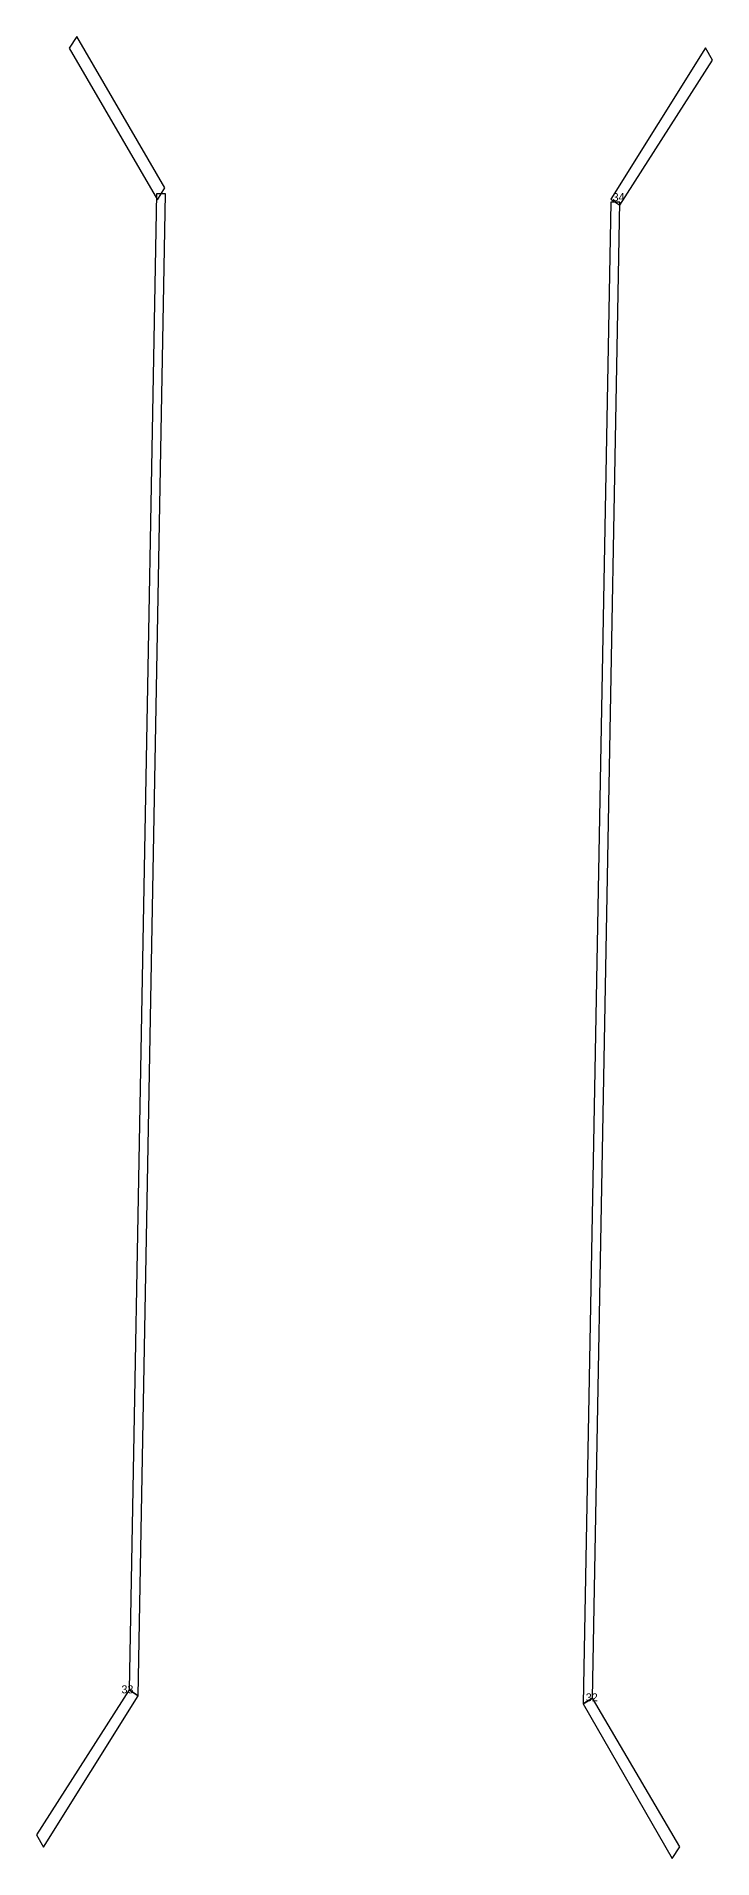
# Model space of a CAD drawing. Extents: x 550815 to 552079, y 1838416 to 1840178.
# Drawn here: x 550949.69 to 550966.58, y 1838544.69 to 1838590.24 of the extents above; entities that cross this region are included whole.
import ezdxf

# ---------------------------------------------------------------- set-up
doc = ezdxf.new("R2010")
doc.units = 0
for name, color, linetype in [('Level 12', 7, 'Continuous'), ('Level 27', 7, 'Continuous'), ('Level 7', 7, 'Continuous')]:
    doc.layers.add(name, color=color, linetype=linetype)

msp = doc.modelspace()

# ---------------------------------------------------------------- linework, layer by layer
at = {"layer": 'Level 27'}
for points in [[(550950.692, 1838590.236), (550950.505, 1838589.94), (550952.706, 1838586.152), (550952.894, 1838586.448)], [(550966.576, 1838589.645), (550966.4, 1838589.948), (550964.037, 1838586.169), (550964.262, 1838586.015)], [(550952.913, 1838586.298), (550952.687, 1838586.302), (550952.001, 1838548.912), (550952.225, 1838548.758)], [(550964.263, 1838586.09), (550964.036, 1838586.094), (550963.347, 1838548.554), (550963.577, 1838548.7)], [(550952.225, 1838548.758), (550952.001, 1838548.912), (550949.686, 1838545.282), (550949.862, 1838544.979)], [(550963.577, 1838548.7), (550963.347, 1838548.554), (550965.57, 1838544.691), (550965.757, 1838544.987)]]:
    msp.add_lwpolyline(points, close=True, dxfattribs=at)
at = {"layer": 'Level 7'}
for p, q in [((550964.077, 1838586.122), (550964.077, 1838586.122)), ((550951.811, 1838548.818), (550951.811, 1838548.818)), ((550963.406, 1838548.623), (550963.406, 1838548.623))]:
    msp.add_line(p, q, dxfattribs=at)

# ---------------------------------------------------------------- texts
at = {"layer": 'Level 12'}
for s, p in [('34', (550964.08, 1838586.12)), ('33', (550951.81, 1838548.82)), ('32', (550963.41, 1838548.62))]:
    msp.add_text(s, height=0.2, dxfattribs=at).set_placement(p)

doc.saveas('drawing.dxf')
